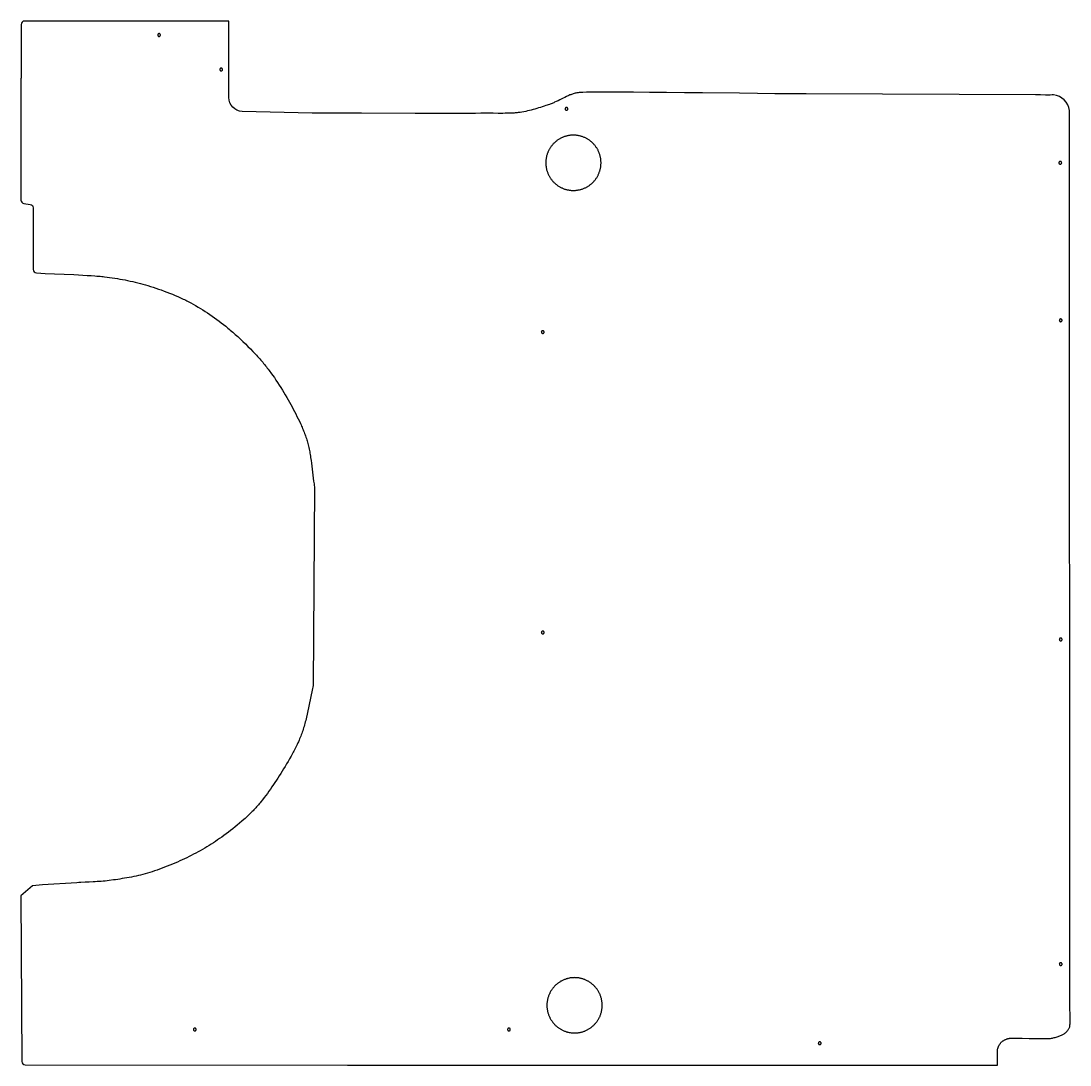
# Model space of a CAD drawing. Extents: x 436 to 6820, y 295 to 5562.
# Drawn here: x 4549 to 6068, y 1962 to 3474 of the extents above; entities that cross this region are included whole.
import ezdxf

# ---------------------------------------------------------------- set-up
doc = ezdxf.new("R2010")
doc.units = 0
doc.layers.add('Default_Layer', color=1, linetype='CONTINUOUS')

msp = doc.modelspace()

# ---------------------------------------------------------------- linework, layer by layer
at = {"layer": 'Default_Layer'}
msp.add_lwpolyline([(6067.6, 3308.4), (6067.6, 3344.1, 0.342013), (6044.4, 3366.6), (6043.3, 3366.5), (6042.1, 3366.5), (6039.3, 3366.4), (6036.1, 3366.4), (6032.6, 3366.4), (6025.3, 3366.5), (6021.7, 3366.5), (6018.3, 3366.5), (5686.2, 3368), (5675.5, 3368.1), (5664.4, 3368.2), (5640.7, 3368.4), (5615.7, 3368.6), (5589.6, 3368.9), (5536.2, 3369.5), (5509.7, 3369.8), (5483.9, 3370.1), (5459.3, 3370.3), (5436.2, 3370.5), (5425.4, 3370.5), (5415.1, 3370.6), (5405.4, 3370.6), (5396.4, 3370.6), (5388.1, 3370.6), (5380.5, 3370.5), (5373.8, 3370.5), (5367.9, 3370.4), (5362.9, 3370.2), (5360.8, 3370.1), (5359, 3370), (5357.4, 3369.9), (5356, 3369.8), (5354.9, 3369.7), (5354.1, 3369.6), (5352.8, 3369.3), (5351.5, 3369), (5350.2, 3368.6), (5348.9, 3368.3), (5347.6, 3367.8), (5346.4, 3367.4), (5345.1, 3366.9), (5343.9, 3366.5), (5342.6, 3365.9), (5341.4, 3365.4), (5340.2, 3364.9), (5338.9, 3364.3), (5336.5, 3363.1), (5334, 3361.9), (5329.2, 3359.5), (5326.8, 3358.2), (5324.3, 3357.1), (5321.9, 3355.9), (5320.6, 3355.3), (5319.4, 3354.8), (5318.1, 3354.3), (5316.9, 3353.8), (5315.6, 3353.3), (5314.3, 3352.9), (5309.2, 3351.1), (5306.6, 3350.2), (5304, 3349.4), (5301.4, 3348.5), (5298.7, 3347.7), (5296.1, 3346.9), (5293.4, 3346.1), (5290.7, 3345.4), (5288.1, 3344.7), (5285.4, 3344), (5282.7, 3343.4), (5280, 3342.8), (5277.2, 3342.2), (5274.5, 3341.7), (5271.8, 3341.3), (5270.4, 3341.1), (5269, 3341), (5267.6, 3340.8), (5266.1, 3340.7), (5264.6, 3340.5), (5263.1, 3340.4), (5259.9, 3340.2), (5256.7, 3340.1), (5253.5, 3340), (5250.1, 3340), (5246.8, 3339.9), (5243.4, 3339.9), (5239.9, 3339.9), (5233.1, 3340), (5226.3, 3340), (5222.9, 3340), (5219.6, 3340), (5214.9, 3340), (5207.3, 3339.9), (5185.1, 3339.9), (5155.1, 3339.9), (5119.8, 3339.9), (5042.3, 3340), (4970.9, 3340), (4869.5, 3342.8, -0.405971), (4850.1, 3362.8), (4850.1, 3473.6), (4554.3, 3473.6, 0.414214), (4549.3, 3468.6), (4549.3, 3390.9), (4549.3, 3390.8), (4549.2, 3390.8), (4549.2, 3390.8), (4549.1, 3390.9), (4549.1, 3390.8), (4549.1, 3390.8), (4549.1, 3214.4, 0.373614), (4553.4, 3209.5), (4562.5, 3208.2, -0.373614), (4566.8, 3203.2), (4566.8, 3114, 0.397269), (4571.5, 3109), (4577.8, 3108.7), (4584.3, 3108.3), (4597.9, 3107.7), (4611.8, 3107), (4625.6, 3106.4), (4632.3, 3106), (4638.7, 3105.7), (4644.9, 3105.3), (4650.8, 3105), (4656.3, 3104.6), (4658.9, 3104.4), (4661.4, 3104.2), (4663.8, 3104), (4666, 3103.7), (4668.1, 3103.5), (4670, 3103.3), (4673.8, 3102.8), (4677.5, 3102.3), (4681.2, 3101.8), (4685, 3101.2), (4688.7, 3100.6), (4692.4, 3100), (4696.2, 3099.3), (4699.9, 3098.7), (4703.6, 3097.9), (4707.3, 3097.2), (4711, 3096.4), (4714.7, 3095.5), (4718.3, 3094.7), (4722, 3093.7), (4725.6, 3092.7), (4729.3, 3091.7), (4732.9, 3090.6), (4736.7, 3089.5), (4740.5, 3088.2), (4744.4, 3086.9), (4748.3, 3085.6), (4752.3, 3084.2), (4756.3, 3082.7), (4760.3, 3081.2), (4764.3, 3079.6), (4768.3, 3078), (4772.2, 3076.3), (4776.2, 3074.6), (4780.1, 3072.9), (4782, 3072), (4783.9, 3071.1), (4785.8, 3070.2), (4787.6, 3069.3), (4789.5, 3068.3), (4791.3, 3067.4), (4794.9, 3065.5), (4798.4, 3063.6), (4802, 3061.6), (4805.5, 3059.5), (4809, 3057.5), (4812.5, 3055.3), (4815.9, 3053.2), (4819.3, 3050.9), (4822.7, 3048.7), (4826.1, 3046.4), (4829.4, 3044), (4832.7, 3041.7), (4836, 3039.2), (4839.2, 3036.8), (4842.4, 3034.3), (4845.6, 3031.7), (4847.2, 3030.4), (4848.8, 3029.1), (4850.5, 3027.7), (4852.2, 3026.2), (4855.7, 3023.2), (4859.3, 3020), (4862.9, 3016.7), (4866.6, 3013.3), (4870.3, 3009.8), (4874, 3006.2), (4877.7, 3002.5), (4881.3, 2998.9), (4884.9, 2995.3), (4888.3, 2991.6), (4890, 2989.8), (4891.6, 2988.1), (4893.2, 2986.3), (4894.8, 2984.6), (4896.3, 2982.8), (4897.7, 2981.1), (4899.2, 2979.5), (4900.5, 2977.8), (4901.9, 2976.2), (4903.2, 2974.6), (4904.5, 2972.9), (4905.8, 2971.2), (4907.1, 2969.5), (4908.4, 2967.8), (4909.7, 2966.1), (4911, 2964.3), (4913.5, 2960.8), (4916, 2957.3), (4918.4, 2953.7), (4920.8, 2950.1), (4923.1, 2946.5), (4925.4, 2942.9), (4927.6, 2939.3), (4929.8, 2935.8), (4931.9, 2932.2), (4933.9, 2928.7), (4935.9, 2925.2), (4937.8, 2921.8), (4939.7, 2918.5), (4941.6, 2915.1), (4943.4, 2911.6), (4945.3, 2908.2), (4947, 2904.8), (4948.8, 2901.3), (4950.5, 2897.8), (4952.2, 2894.3), (4953.9, 2890.8), (4954.7, 2889.1), (4955.4, 2887.3), (4956.2, 2885.5), (4957, 2883.7), (4957.7, 2881.9), (4958.4, 2880.2), (4959.1, 2878.4), (4959.8, 2876.5), (4960.5, 2874.7), (4961.1, 2872.9), (4961.8, 2871.1), (4962.4, 2869.3), (4963, 2867.4), (4963.6, 2865.6), (4964.1, 2863.7), (4964.6, 2861.8), (4965.1, 2859.9), (4965.6, 2858), (4966, 2856), (4966.4, 2854), (4966.8, 2852), (4967.2, 2850), (4967.6, 2847.9), (4967.9, 2845.9), (4968.3, 2843.8), (4968.6, 2841.7), (4969.2, 2837.5), (4969.8, 2833.3), (4970.3, 2829), (4970.8, 2824.7), (4971.9, 2816.1), (4972.4, 2811.8), (4972.9, 2807.6), (4973.5, 2803.4), (4973.8, 2801.3), (4974.2, 2799.2), (4972.4, 2511.6), (4971.9, 2509.3), (4971.3, 2507.1), (4970.3, 2502.5), (4969.3, 2497.9), (4968.4, 2493.3), (4966.4, 2484), (4965.5, 2479.4), (4964.5, 2474.8), (4963.5, 2470.2), (4962.5, 2465.6), (4961.9, 2463.4), (4961.4, 2461.2), (4960.8, 2459), (4960.3, 2456.8), (4959.7, 2454.6), (4959.1, 2452.5), (4958.4, 2450.3), (4957.8, 2448.2), (4957.1, 2446.2), (4956.4, 2444.1), (4955.7, 2442.1), (4955, 2440.1), (4954.2, 2438.2), (4953.4, 2436.2), (4952.6, 2434.3), (4951.8, 2432.3), (4950.9, 2430.3), (4950, 2428.4), (4949.1, 2426.4), (4948.2, 2424.5), (4947.2, 2422.6), (4946.3, 2420.6), (4945.3, 2418.7), (4944.3, 2416.8), (4943.3, 2414.9), (4942.3, 2413), (4940.2, 2409.2), (4938.1, 2405.5), (4935.9, 2401.8), (4933.8, 2398.1), (4931.6, 2394.6), (4929.5, 2391.1), (4927.4, 2387.6), (4925.3, 2384.3), (4923.2, 2381), (4921.1, 2377.7), (4919, 2374.5), (4916.9, 2371.3), (4914.8, 2368.1), (4912.6, 2364.9), (4910.5, 2361.7), (4908.2, 2358.6), (4906, 2355.5), (4903.7, 2352.4), (4901.4, 2349.3), (4899, 2346.3), (4896.6, 2343.3), (4895.4, 2341.8), (4894.2, 2340.3), (4892.9, 2338.9), (4891.7, 2337.4), (4890.4, 2336), (4889.1, 2334.6), (4887.8, 2333.2), (4886.5, 2331.8), (4885.2, 2330.4), (4883.8, 2329), (4882.4, 2327.6), (4881, 2326.2), (4879.6, 2324.7), (4878.1, 2323.3), (4876.6, 2321.9), (4875.1, 2320.5), (4873.6, 2319.2), (4872, 2317.8), (4868.9, 2315), (4865.7, 2312.3), (4862.4, 2309.6), (4859.2, 2306.9), (4855.9, 2304.3), (4852.6, 2301.7), (4849.4, 2299.2), (4846.2, 2296.8), (4843, 2294.5), (4839.9, 2292.3), (4836.8, 2290.1), (4833.8, 2288), (4830.8, 2286), (4827.7, 2283.9), (4824.6, 2282), (4821.5, 2280), (4818.3, 2278.1), (4815.2, 2276.2), (4812, 2274.4), (4808.8, 2272.5), (4805.6, 2270.8), (4802.4, 2269), (4799.1, 2267.3), (4795.8, 2265.6), (4792.6, 2264), (4789.3, 2262.3), (4786, 2260.7), (4782.6, 2259.2), (4779.1, 2257.6), (4775.6, 2256), (4772, 2254.5), (4768.3, 2252.9), (4764.6, 2251.4), (4760.9, 2249.9), (4757.1, 2248.5), (4753.4, 2247.1), (4749.7, 2245.7), (4746.1, 2244.5), (4742.5, 2243.2), (4738.9, 2242), (4735.5, 2240.9), (4732.1, 2239.9), (4728.9, 2239), (4725.7, 2238.1), (4722.4, 2237.3), (4719.1, 2236.5), (4715.8, 2235.7), (4712.5, 2235), (4709.1, 2234.3), (4705.7, 2233.7), (4702.4, 2233.1), (4699, 2232.5), (4695.7, 2232), (4692.5, 2231.4), (4689.2, 2231), (4686.1, 2230.5), (4682.9, 2230.1), (4677, 2229.3), (4674, 2228.9), (4671.1, 2228.6), (4668.2, 2228.4), (4665.3, 2228.1), (4662.4, 2227.9), (4659.4, 2227.7), (4656.5, 2227.5), (4653.6, 2227.4), (4647.7, 2227.1), (4641.9, 2226.8), (4636, 2226.5), (4633.1, 2226.4), (4630.1, 2226.2), (4580.5, 2223.1), (4565.9, 2221.4), (4549.1, 2207.3), (4550.5, 1967.5, 0.414055), (4555.2, 1962.5), (5021.8, 1962.2), (5492.6, 1962.2), (5963.4, 1962.2), (5963.4, 1963.7), (5963.4, 1965.3), (5963.3, 1968.5), (5963.2, 1971.9), (5963.1, 1975.2), (5963.1, 1978.4), (5963, 1979.8), (5963.1, 1981.2), (5963.1, 1982.4), (5963.2, 1983.5), (5963.3, 1984.5), (5963.4, 1984.9), (5963.4, 1985.2), (5963.6, 1985.9), (5963.8, 1986.6), (5964, 1987.3), (5964.3, 1987.9), (5964.5, 1988.6), (5964.8, 1989.3), (5965.1, 1989.9), (5965.4, 1990.6), (5965.7, 1991.2), (5966.1, 1991.8), (5966.4, 1992.4), (5966.8, 1993), (5967.3, 1993.6), (5967.7, 1994.1), (5968.2, 1994.7), (5968.6, 1995.2), (5969.2, 1995.6), (5969.7, 1996.1), (5970.3, 1996.6), (5971, 1997), (5971.6, 1997.4), (5972.3, 1997.8), (5973, 1998.2), (5973.7, 1998.6), (5974.5, 1999), (5975.2, 1999.3), (5976, 1999.6), (5976.8, 1999.9), (5977.6, 2000.2), (5978.3, 2000.4), (5979.1, 2000.6), (5979.9, 2000.8), (5980.4, 2000.9), (5981.1, 2001), (5982.1, 2001), (5983.3, 2001), (5986.3, 2001.1), (5990, 2001.1), (5994.2, 2001), (5998.9, 2001), (6008.9, 2000.8), (6019, 2000.6), (6023.8, 2000.5), (6028.3, 2000.5), (6032.2, 2000.5), (6034, 2000.5), (6035.6, 2000.5), (6037, 2000.6), (6038.2, 2000.6), (6039.2, 2000.7), (6039.9, 2000.8), (6041.2, 2001), (6042.6, 2001.3), (6043.9, 2001.6), (6045.3, 2001.9), (6046.7, 2002.3), (6048.1, 2002.7), (6049.5, 2003.1), (6050.8, 2003.5), (6052.1, 2003.9), (6053.4, 2004.4), (6054.6, 2004.9), (6055.8, 2005.3), (6056.9, 2005.8), (6057.8, 2006.3), (6058.7, 2006.8), (6059.5, 2007.3), (6060.2, 2007.8), (6060.9, 2008.3), (6061.6, 2008.9), (6062.2, 2009.5), (6062.9, 2010.1), (6063.5, 2010.7), (6064.1, 2011.4), (6064.6, 2012), (6065.1, 2012.7), (6065.6, 2013.4), (6066.1, 2014.2), (6066.6, 2014.9), (6067, 2015.7), (6067.4, 2016.5), (6067.7, 2017.3), (6068, 2018.1), (6068, 2018.2), (6068.1, 2018.5), (6068.1, 2019.3), (6068.1, 2020.4), (6068.2, 2022), (6068.2, 2026.3), (6068.2, 2031.9), (6068.1, 2047.2), (6068.1, 2056.7), (6068.1, 2067.3), (6067.6, 3308.4)], format="xyb", close=True, dxfattribs=at)
for points in [[(4749.1, 3455.3), (4748.9, 3455.3), (4748.7, 3455.3), (4748.5, 3455.2), (4748.3, 3455.2), (4748.1, 3455.1), (4747.9, 3455), (4747.8, 3454.9), (4747.6, 3454.7), (4747.5, 3454.6), (4747.4, 3454.4), (4747.3, 3454.3), (4747.2, 3454.1), (4747.2, 3453.9), (4747.1, 3453.7), (4747.1, 3453.5), (4747.1, 3453.3), (4747.1, 3453.1), (4747.1, 3452.9), (4747.2, 3452.7), (4747.2, 3452.5), (4747.3, 3452.4), (4747.4, 3452.2), (4747.5, 3452.1), (4747.6, 3451.9), (4747.8, 3451.8), (4747.9, 3451.7), (4748.1, 3451.6), (4748.3, 3451.5), (4748.5, 3451.4), (4748.7, 3451.4), (4748.9, 3451.3), (4749.1, 3451.3), (4749.3, 3451.3), (4749.5, 3451.4), (4749.7, 3451.4), (4749.8, 3451.5), (4750, 3451.6), (4750.2, 3451.7), (4750.3, 3451.8), (4750.5, 3451.9), (4750.6, 3452.1), (4750.7, 3452.2), (4750.8, 3452.4), (4750.9, 3452.5), (4751, 3452.7), (4751, 3452.9), (4751.1, 3453.1), (4751.1, 3453.3), (4751.1, 3453.5), (4751, 3453.7), (4751, 3453.9), (4750.9, 3454.1), (4750.8, 3454.3), (4750.7, 3454.4), (4750.6, 3454.6), (4750.5, 3454.7), (4750.3, 3454.9), (4750.2, 3455), (4750, 3455.1), (4749.8, 3455.2), (4749.7, 3455.2), (4749.5, 3455.3), (4749.3, 3455.3), (4749.1, 3455.3)], [(4839.1, 3405.3), (4838.9, 3405.3), (4838.7, 3405.3), (4838.5, 3405.2), (4838.3, 3405.2), (4838.1, 3405.1), (4837.9, 3405), (4837.8, 3404.9), (4837.6, 3404.7), (4837.5, 3404.6), (4837.4, 3404.4), (4837.3, 3404.3), (4837.2, 3404.1), (4837.2, 3403.9), (4837.1, 3403.7), (4837.1, 3403.5), (4837.1, 3403.3), (4837.1, 3403.1), (4837.1, 3402.9), (4837.2, 3402.7), (4837.2, 3402.5), (4837.3, 3402.4), (4837.4, 3402.2), (4837.5, 3402.1), (4837.6, 3401.9), (4837.8, 3401.8), (4837.9, 3401.7), (4838.1, 3401.6), (4838.3, 3401.5), (4838.5, 3401.4), (4838.7, 3401.4), (4838.9, 3401.3), (4839.1, 3401.3), (4839.3, 3401.3), (4839.5, 3401.4), (4839.7, 3401.4), (4839.8, 3401.5), (4840, 3401.6), (4840.2, 3401.7), (4840.3, 3401.8), (4840.5, 3401.9), (4840.6, 3402.1), (4840.7, 3402.2), (4840.8, 3402.4), (4840.9, 3402.5), (4841, 3402.7), (4841, 3402.9), (4841.1, 3403.1), (4841.1, 3403.3), (4841.1, 3403.5), (4841, 3403.7), (4841, 3403.9), (4840.9, 3404.1), (4840.8, 3404.3), (4840.7, 3404.4), (4840.6, 3404.6), (4840.5, 3404.7), (4840.3, 3404.9), (4840.2, 3405), (4840, 3405.1), (4839.8, 3405.2), (4839.7, 3405.2), (4839.5, 3405.3), (4839.3, 3405.3), (4839.1, 3405.3)], [(5339.1, 3348.3), (5338.9, 3348.3), (5338.7, 3348.3), (5338.5, 3348.2), (5338.3, 3348.2), (5338.1, 3348.1), (5337.9, 3348), (5337.8, 3347.9), (5337.6, 3347.7), (5337.5, 3347.6), (5337.4, 3347.4), (5337.3, 3347.3), (5337.2, 3347.1), (5337.2, 3346.9), (5337.1, 3346.7), (5337.1, 3346.5), (5337.1, 3346.3), (5337.1, 3346.1), (5337.1, 3345.9), (5337.2, 3345.7), (5337.2, 3345.5), (5337.3, 3345.4), (5337.4, 3345.2), (5337.5, 3345.1), (5337.6, 3344.9), (5337.8, 3344.8), (5337.9, 3344.7), (5338.1, 3344.6), (5338.3, 3344.5), (5338.5, 3344.4), (5338.7, 3344.4), (5338.9, 3344.3), (5339.1, 3344.3), (5339.3, 3344.3), (5339.5, 3344.4), (5339.7, 3344.4), (5339.8, 3344.5), (5340, 3344.6), (5340.2, 3344.7), (5340.3, 3344.8), (5340.5, 3344.9), (5340.6, 3345.1), (5340.7, 3345.2), (5340.8, 3345.4), (5340.9, 3345.5), (5341, 3345.7), (5341, 3345.9), (5341.1, 3346.1), (5341.1, 3346.3), (5341.1, 3346.5), (5341, 3346.7), (5341, 3346.9), (5340.9, 3347.1), (5340.8, 3347.3), (5340.7, 3347.4), (5340.6, 3347.6), (5340.5, 3347.7), (5340.3, 3347.9), (5340.2, 3348), (5340, 3348.1), (5339.8, 3348.2), (5339.7, 3348.2), (5339.5, 3348.3), (5339.3, 3348.3), (5339.1, 3348.3)], [(5349.1, 3308.3), (5348, 3308.3), (5347, 3308.3), (5346, 3308.2), (5345, 3308.1), (5344, 3308), (5343, 3307.9), (5342, 3307.7), (5341, 3307.5), (5340, 3307.3), (5339.1, 3307.1), (5338.1, 3306.8), (5337.2, 3306.5), (5336.2, 3306.2), (5335.3, 3305.9), (5334.4, 3305.6), (5333.5, 3305.2), (5332.6, 3304.8), (5331.7, 3304.4), (5330.9, 3304), (5330, 3303.5), (5329.2, 3303), (5328.3, 3302.5), (5327.5, 3302), (5326.7, 3301.5), (5325.9, 3300.9), (5325.1, 3300.4), (5324.4, 3299.8), (5323.6, 3299.2), (5322.9, 3298.6), (5322.2, 3297.9), (5321.5, 3297.3), (5320.8, 3296.6), (5320.1, 3295.9), (5319.5, 3295.2), (5318.8, 3294.5), (5318.2, 3293.8), (5317.6, 3293), (5317, 3292.3), (5316.4, 3291.5), (5315.9, 3290.7), (5315.4, 3289.9), (5314.9, 3289.1), (5314.4, 3288.2), (5313.9, 3287.4), (5313.4, 3286.5), (5313, 3285.7), (5312.6, 3284.8), (5312.2, 3283.9), (5311.8, 3283), (5311.5, 3282.1), (5311.2, 3281.2), (5310.9, 3280.2), (5310.6, 3279.3), (5310.3, 3278.3), (5310.1, 3277.4), (5309.9, 3276.4), (5309.7, 3275.4), (5309.5, 3274.4), (5309.4, 3273.4), (5309.3, 3272.4), (5309.2, 3271.4), (5309.1, 3270.4), (5309.1, 3269.4), (5309.1, 3268.3), (5309.1, 3267.3), (5309.1, 3266.3), (5309.2, 3265.3), (5309.3, 3264.2), (5309.4, 3263.2), (5309.5, 3262.2), (5309.7, 3261.2), (5309.9, 3260.3), (5310.1, 3259.3), (5310.3, 3258.3), (5310.6, 3257.4), (5310.9, 3256.4), (5311.2, 3255.5), (5311.5, 3254.6), (5311.8, 3253.7), (5312.2, 3252.8), (5312.6, 3251.9), (5313, 3251), (5313.4, 3250.1), (5313.9, 3249.3), (5314.4, 3248.4), (5314.9, 3247.6), (5315.4, 3246.8), (5315.9, 3246), (5316.4, 3245.2), (5317, 3244.4), (5317.6, 3243.6), (5318.2, 3242.9), (5318.8, 3242.2), (5319.5, 3241.4), (5320.1, 3240.7), (5320.8, 3240), (5321.5, 3239.4), (5322.2, 3238.7), (5322.9, 3238.1), (5323.6, 3237.5), (5324.4, 3236.9), (5325.1, 3236.3), (5325.9, 3235.7), (5326.7, 3235.2), (5327.5, 3234.6), (5328.3, 3234.1), (5329.2, 3233.6), (5330, 3233.2), (5330.9, 3232.7), (5331.7, 3232.3), (5332.6, 3231.9), (5333.5, 3231.5), (5334.4, 3231.1), (5335.3, 3230.8), (5336.2, 3230.4), (5337.2, 3230.1), (5338.1, 3229.8), (5339.1, 3229.6), (5340, 3229.4), (5341, 3229.1), (5342, 3229), (5343, 3228.8), (5344, 3228.6), (5345, 3228.5), (5346, 3228.4), (5347, 3228.4), (5348, 3228.3), (5349.1, 3228.3), (5350.1, 3228.3), (5351.1, 3228.4), (5352.1, 3228.4), (5353.2, 3228.5), (5354.2, 3228.6), (5355.2, 3228.8), (5356.1, 3229), (5357.1, 3229.1), (5358.1, 3229.4), (5359.1, 3229.6), (5360, 3229.8), (5361, 3230.1), (5361.9, 3230.4), (5362.8, 3230.8), (5363.7, 3231.1), (5364.6, 3231.5), (5365.5, 3231.9), (5366.4, 3232.3), (5367.3, 3232.7), (5368.1, 3233.2), (5369, 3233.6), (5369.8, 3234.1), (5370.6, 3234.6), (5371.4, 3235.2), (5372.2, 3235.7), (5373, 3236.3), (5373.8, 3236.9), (5374.5, 3237.5), (5375.2, 3238.1), (5376, 3238.7), (5376.7, 3239.4), (5377.3, 3240), (5378, 3240.7), (5378.7, 3241.4), (5379.3, 3242.2), (5379.9, 3242.9), (5380.5, 3243.6), (5381.1, 3244.4), (5381.7, 3245.2), (5382.2, 3246), (5382.8, 3246.8), (5383.3, 3247.6), (5383.8, 3248.4), (5384.2, 3249.3), (5384.7, 3250.1), (5385.1, 3251), (5385.5, 3251.9), (5385.9, 3252.8), (5386.3, 3253.7), (5386.6, 3254.6), (5387, 3255.5), (5387.3, 3256.4), (5387.5, 3257.4), (5387.8, 3258.3), (5388, 3259.3), (5388.3, 3260.3), (5388.4, 3261.2), (5388.6, 3262.2), (5388.7, 3263.2), (5388.9, 3264.2), (5388.9, 3265.3), (5389, 3266.3), (5389.1, 3267.3), (5389.1, 3268.3), (5389.1, 3269.4), (5389, 3270.4), (5388.9, 3271.4), (5388.9, 3272.4), (5388.7, 3273.4), (5388.6, 3274.4), (5388.4, 3275.4), (5388.3, 3276.4), (5388, 3277.4), (5387.8, 3278.3), (5387.5, 3279.3), (5387.3, 3280.2), (5387, 3281.2), (5386.6, 3282.1), (5386.3, 3283), (5385.9, 3283.9), (5385.5, 3284.8), (5385.1, 3285.7), (5384.7, 3286.5), (5384.2, 3287.4), (5383.8, 3288.2), (5383.3, 3289.1), (5382.8, 3289.9), (5382.2, 3290.7), (5381.7, 3291.5), (5381.1, 3292.3), (5380.5, 3293), (5379.9, 3293.8), (5379.3, 3294.5), (5378.7, 3295.2), (5378, 3295.9), (5377.3, 3296.6), (5376.7, 3297.3), (5376, 3297.9), (5375.2, 3298.6), (5374.5, 3299.2), (5373.8, 3299.8), (5373, 3300.4), (5372.2, 3300.9), (5371.4, 3301.5), (5370.6, 3302), (5369.8, 3302.5), (5369, 3303), (5368.1, 3303.5), (5367.3, 3304), (5366.4, 3304.4), (5365.5, 3304.8), (5364.6, 3305.2), (5363.7, 3305.6), (5362.8, 3305.9), (5361.9, 3306.2), (5361, 3306.5), (5360, 3306.8), (5359.1, 3307.1), (5358.1, 3307.3), (5357.1, 3307.5), (5356.1, 3307.7), (5355.2, 3307.9), (5354.2, 3308), (5353.2, 3308.1), (5352.1, 3308.2), (5351.1, 3308.3), (5350.1, 3308.3), (5349.1, 3308.3)], [(6054.1, 3270.3), (6053.9, 3270.3), (6053.7, 3270.3), (6053.5, 3270.2), (6053.3, 3270.2), (6053.1, 3270.1), (6052.9, 3270), (6052.8, 3269.9), (6052.6, 3269.7), (6052.5, 3269.6), (6052.4, 3269.4), (6052.3, 3269.3), (6052.2, 3269.1), (6052.2, 3268.9), (6052.1, 3268.7), (6052.1, 3268.5), (6052.1, 3268.3), (6052.1, 3268.1), (6052.1, 3267.9), (6052.2, 3267.7), (6052.2, 3267.5), (6052.3, 3267.4), (6052.4, 3267.2), (6052.5, 3267.1), (6052.6, 3266.9), (6052.8, 3266.8), (6052.9, 3266.7), (6053.1, 3266.6), (6053.3, 3266.5), (6053.5, 3266.4), (6053.7, 3266.4), (6053.9, 3266.3), (6054.1, 3266.3), (6054.3, 3266.3), (6054.5, 3266.4), (6054.7, 3266.4), (6054.8, 3266.5), (6055, 3266.6), (6055.2, 3266.7), (6055.3, 3266.8), (6055.5, 3266.9), (6055.6, 3267.1), (6055.7, 3267.2), (6055.8, 3267.4), (6055.9, 3267.5), (6056, 3267.7), (6056, 3267.9), (6056.1, 3268.1), (6056.1, 3268.3), (6056.1, 3268.5), (6056, 3268.7), (6056, 3268.9), (6055.9, 3269.1), (6055.8, 3269.3), (6055.7, 3269.4), (6055.6, 3269.6), (6055.5, 3269.7), (6055.3, 3269.9), (6055.2, 3270), (6055, 3270.1), (6054.8, 3270.2), (6054.7, 3270.2), (6054.5, 3270.3), (6054.3, 3270.3), (6054.1, 3270.3)], [(6054.6, 3042.3), (6054.4, 3042.3), (6054.2, 3042.3), (6054.1, 3042.2), (6053.9, 3042.2), (6053.7, 3042.1), (6053.5, 3042), (6053.4, 3041.9), (6053.2, 3041.7), (6053.1, 3041.6), (6053, 3041.4), (6052.9, 3041.3), (6052.8, 3041.1), (6052.7, 3040.9), (6052.7, 3040.7), (6052.7, 3040.5), (6052.6, 3040.3), (6052.7, 3040.1), (6052.7, 3039.9), (6052.7, 3039.7), (6052.8, 3039.5), (6052.9, 3039.4), (6053, 3039.2), (6053.1, 3039.1), (6053.2, 3038.9), (6053.4, 3038.8), (6053.5, 3038.7), (6053.7, 3038.6), (6053.9, 3038.5), (6054.1, 3038.4), (6054.2, 3038.4), (6054.4, 3038.3), (6054.6, 3038.3), (6054.9, 3038.3), (6055.1, 3038.4), (6055.2, 3038.4), (6055.4, 3038.5), (6055.6, 3038.6), (6055.8, 3038.7), (6055.9, 3038.8), (6056.1, 3038.9), (6056.2, 3039.1), (6056.3, 3039.2), (6056.4, 3039.4), (6056.5, 3039.5), (6056.6, 3039.7), (6056.6, 3039.9), (6056.6, 3040.1), (6056.6, 3040.3), (6056.6, 3040.5), (6056.6, 3040.7), (6056.6, 3040.9), (6056.5, 3041.1), (6056.4, 3041.3), (6056.3, 3041.4), (6056.2, 3041.6), (6056.1, 3041.7), (6055.9, 3041.9), (6055.8, 3042), (6055.6, 3042.1), (6055.4, 3042.2), (6055.2, 3042.2), (6055.1, 3042.3), (6054.9, 3042.3), (6054.6, 3042.3)], [(5304.6, 3025.3), (5304.4, 3025.3), (5304.2, 3025.3), (5304.1, 3025.2), (5303.9, 3025.2), (5303.7, 3025.1), (5303.5, 3025), (5303.4, 3024.9), (5303.2, 3024.7), (5303.1, 3024.6), (5303, 3024.4), (5302.9, 3024.3), (5302.8, 3024.1), (5302.7, 3023.9), (5302.7, 3023.7), (5302.7, 3023.5), (5302.6, 3023.3), (5302.7, 3023.1), (5302.7, 3022.9), (5302.7, 3022.7), (5302.8, 3022.5), (5302.9, 3022.4), (5303, 3022.2), (5303.1, 3022.1), (5303.2, 3021.9), (5303.4, 3021.8), (5303.5, 3021.7), (5303.7, 3021.6), (5303.9, 3021.5), (5304.1, 3021.4), (5304.2, 3021.4), (5304.4, 3021.3), (5304.6, 3021.3), (5304.9, 3021.3), (5305.1, 3021.4), (5305.2, 3021.4), (5305.4, 3021.5), (5305.6, 3021.6), (5305.8, 3021.7), (5305.9, 3021.8), (5306.1, 3021.9), (5306.2, 3022.1), (5306.3, 3022.2), (5306.4, 3022.4), (5306.5, 3022.5), (5306.6, 3022.7), (5306.6, 3022.9), (5306.6, 3023.1), (5306.6, 3023.3), (5306.6, 3023.5), (5306.6, 3023.7), (5306.6, 3023.9), (5306.5, 3024.1), (5306.4, 3024.3), (5306.3, 3024.4), (5306.2, 3024.6), (5306.1, 3024.7), (5305.9, 3024.9), (5305.8, 3025), (5305.6, 3025.1), (5305.4, 3025.2), (5305.2, 3025.2), (5305.1, 3025.3), (5304.9, 3025.3), (5304.6, 3025.3)], [(5304.6, 2590.3), (5304.4, 2590.3), (5304.2, 2590.3), (5304.1, 2590.2), (5303.9, 2590.2), (5303.7, 2590.1), (5303.5, 2590), (5303.4, 2589.9), (5303.2, 2589.7), (5303.1, 2589.6), (5303, 2589.4), (5302.9, 2589.3), (5302.8, 2589.1), (5302.7, 2588.9), (5302.7, 2588.7), (5302.7, 2588.5), (5302.6, 2588.3), (5302.7, 2588.1), (5302.7, 2587.9), (5302.7, 2587.7), (5302.8, 2587.5), (5302.9, 2587.4), (5303, 2587.2), (5303.1, 2587.1), (5303.2, 2586.9), (5303.4, 2586.8), (5303.5, 2586.7), (5303.7, 2586.6), (5303.9, 2586.5), (5304.1, 2586.4), (5304.2, 2586.4), (5304.4, 2586.3), (5304.6, 2586.3), (5304.9, 2586.3), (5305.1, 2586.4), (5305.2, 2586.4), (5305.4, 2586.5), (5305.6, 2586.6), (5305.8, 2586.7), (5305.9, 2586.8), (5306.1, 2586.9), (5306.2, 2587.1), (5306.3, 2587.2), (5306.4, 2587.4), (5306.5, 2587.5), (5306.6, 2587.7), (5306.6, 2587.9), (5306.6, 2588.1), (5306.6, 2588.3), (5306.6, 2588.5), (5306.6, 2588.7), (5306.6, 2588.9), (5306.5, 2589.1), (5306.4, 2589.3), (5306.3, 2589.4), (5306.2, 2589.6), (5306.1, 2589.7), (5305.9, 2589.9), (5305.8, 2590), (5305.6, 2590.1), (5305.4, 2590.2), (5305.2, 2590.2), (5305.1, 2590.3), (5304.9, 2590.3), (5304.6, 2590.3)], [(6054.6, 2580.3), (6054.4, 2580.3), (6054.2, 2580.3), (6054.1, 2580.2), (6053.9, 2580.2), (6053.7, 2580.1), (6053.5, 2580), (6053.4, 2579.9), (6053.2, 2579.7), (6053.1, 2579.6), (6053, 2579.4), (6052.9, 2579.3), (6052.8, 2579.1), (6052.7, 2578.9), (6052.7, 2578.7), (6052.7, 2578.5), (6052.6, 2578.3), (6052.7, 2578.1), (6052.7, 2577.9), (6052.7, 2577.7), (6052.8, 2577.5), (6052.9, 2577.4), (6053, 2577.2), (6053.1, 2577.1), (6053.2, 2576.9), (6053.4, 2576.8), (6053.5, 2576.7), (6053.7, 2576.6), (6053.9, 2576.5), (6054.1, 2576.4), (6054.2, 2576.4), (6054.4, 2576.3), (6054.6, 2576.3), (6054.9, 2576.3), (6055.1, 2576.4), (6055.2, 2576.4), (6055.4, 2576.5), (6055.6, 2576.6), (6055.8, 2576.7), (6055.9, 2576.8), (6056.1, 2576.9), (6056.2, 2577.1), (6056.3, 2577.2), (6056.4, 2577.4), (6056.5, 2577.5), (6056.6, 2577.7), (6056.6, 2577.9), (6056.6, 2578.1), (6056.6, 2578.3), (6056.6, 2578.5), (6056.6, 2578.7), (6056.6, 2578.9), (6056.5, 2579.1), (6056.4, 2579.3), (6056.3, 2579.4), (6056.2, 2579.6), (6056.1, 2579.7), (6055.9, 2579.9), (6055.8, 2580), (6055.6, 2580.1), (6055.4, 2580.2), (6055.2, 2580.2), (6055.1, 2580.3), (6054.9, 2580.3), (6054.6, 2580.3)], [(6054.6, 2110.3), (6054.4, 2110.3), (6054.2, 2110.3), (6054.1, 2110.2), (6053.9, 2110.2), (6053.7, 2110.1), (6053.5, 2110), (6053.4, 2109.9), (6053.2, 2109.7), (6053.1, 2109.6), (6053, 2109.4), (6052.9, 2109.3), (6052.8, 2109.1), (6052.7, 2108.9), (6052.7, 2108.7), (6052.7, 2108.5), (6052.6, 2108.3), (6052.7, 2108.1), (6052.7, 2107.9), (6052.7, 2107.7), (6052.8, 2107.5), (6052.9, 2107.4), (6053, 2107.2), (6053.1, 2107.1), (6053.2, 2106.9), (6053.4, 2106.8), (6053.5, 2106.7), (6053.7, 2106.6), (6053.9, 2106.5), (6054.1, 2106.4), (6054.2, 2106.4), (6054.4, 2106.3), (6054.6, 2106.3), (6054.9, 2106.3), (6055.1, 2106.4), (6055.2, 2106.4), (6055.4, 2106.5), (6055.6, 2106.6), (6055.8, 2106.7), (6055.9, 2106.8), (6056.1, 2106.9), (6056.2, 2107.1), (6056.3, 2107.2), (6056.4, 2107.4), (6056.5, 2107.5), (6056.6, 2107.7), (6056.6, 2107.9), (6056.6, 2108.1), (6056.6, 2108.3), (6056.6, 2108.5), (6056.6, 2108.7), (6056.6, 2108.9), (6056.5, 2109.1), (6056.4, 2109.3), (6056.3, 2109.4), (6056.2, 2109.6), (6056.1, 2109.7), (6055.9, 2109.9), (6055.8, 2110), (6055.6, 2110.1), (6055.4, 2110.2), (6055.2, 2110.2), (6055.1, 2110.3), (6054.9, 2110.3), (6054.6, 2110.3)], [(5350.7, 2088.7), (5349.7, 2088.6), (5348.7, 2088.6), (5347.6, 2088.5), (5346.6, 2088.4), (5345.6, 2088.3), (5344.6, 2088.2), (5343.6, 2088), (5342.7, 2087.8), (5341.7, 2087.6), (5340.7, 2087.4), (5339.8, 2087.1), (5338.8, 2086.9), (5337.9, 2086.6), (5337, 2086.2), (5336.1, 2085.9), (5335.2, 2085.5), (5334.3, 2085.1), (5333.4, 2084.7), (5332.5, 2084.3), (5331.7, 2083.8), (5330.8, 2083.4), (5330, 2082.9), (5329.2, 2082.4), (5328.4, 2081.8), (5327.6, 2081.3), (5326.8, 2080.7), (5326, 2080.1), (5325.3, 2079.5), (5324.5, 2078.9), (5323.8, 2078.3), (5323.1, 2077.6), (5322.4, 2076.9), (5321.8, 2076.3), (5321.1, 2075.6), (5320.5, 2074.8), (5319.9, 2074.1), (5319.3, 2073.4), (5318.7, 2072.6), (5318.1, 2071.8), (5317.6, 2071), (5317, 2070.2), (5316.5, 2069.4), (5316, 2068.6), (5315.6, 2067.7), (5315.1, 2066.9), (5314.7, 2066), (5314.3, 2065.1), (5313.9, 2064.2), (5313.5, 2063.3), (5313.2, 2062.4), (5312.8, 2061.5), (5312.5, 2060.5), (5312.2, 2059.6), (5312, 2058.7), (5311.7, 2057.7), (5311.5, 2056.7), (5311.4, 2055.7), (5311.2, 2054.7), (5311, 2053.7), (5310.9, 2052.7), (5310.8, 2051.7), (5310.8, 2050.7), (5310.7, 2049.7), (5310.7, 2048.7), (5310.7, 2047.6), (5310.8, 2046.6), (5310.8, 2045.6), (5310.9, 2044.6), (5311, 2043.6), (5311.2, 2042.6), (5311.4, 2041.6), (5311.5, 2040.6), (5311.7, 2039.6), (5312, 2038.7), (5312.2, 2037.7), (5312.5, 2036.8), (5312.8, 2035.8), (5313.2, 2034.9), (5313.5, 2034), (5313.9, 2033.1), (5314.3, 2032.2), (5314.7, 2031.3), (5315.1, 2030.4), (5315.6, 2029.6), (5316, 2028.7), (5316.5, 2027.9), (5317, 2027.1), (5317.6, 2026.3), (5318.1, 2025.5), (5318.7, 2024.7), (5319.3, 2024), (5319.9, 2023.2), (5320.5, 2022.5), (5321.1, 2021.8), (5321.8, 2021.1), (5322.4, 2020.4), (5323.1, 2019.7), (5323.8, 2019), (5324.5, 2018.4), (5325.3, 2017.8), (5326, 2017.2), (5326.8, 2016.6), (5327.6, 2016), (5328.4, 2015.5), (5329.2, 2015), (5330, 2014.4), (5330.8, 2014), (5331.7, 2013.5), (5332.5, 2013), (5333.4, 2012.6), (5334.3, 2012.2), (5335.2, 2011.8), (5336.1, 2011.4), (5337, 2011.1), (5337.9, 2010.8), (5338.8, 2010.5), (5339.8, 2010.2), (5340.7, 2009.9), (5341.7, 2009.7), (5342.7, 2009.5), (5343.6, 2009.3), (5344.6, 2009.1), (5345.6, 2009), (5346.6, 2008.9), (5347.6, 2008.8), (5348.7, 2008.7), (5349.7, 2008.7), (5350.7, 2008.7), (5351.8, 2008.7), (5352.8, 2008.7), (5353.8, 2008.8), (5354.8, 2008.9), (5355.8, 2009), (5356.8, 2009.1), (5357.8, 2009.3), (5358.8, 2009.5), (5359.8, 2009.7), (5360.7, 2009.9), (5361.7, 2010.2), (5362.6, 2010.5), (5363.6, 2010.8), (5364.5, 2011.1), (5365.4, 2011.4), (5366.3, 2011.8), (5367.2, 2012.2), (5368.1, 2012.6), (5368.9, 2013), (5369.8, 2013.5), (5370.6, 2014), (5371.5, 2014.4), (5372.3, 2015), (5373.1, 2015.5), (5373.9, 2016), (5374.7, 2016.6), (5375.4, 2017.2), (5376.2, 2017.8), (5376.9, 2018.4), (5377.6, 2019), (5378.3, 2019.7), (5379, 2020.4), (5379.7, 2021.1), (5380.3, 2021.8), (5381, 2022.5), (5381.6, 2023.2), (5382.2, 2024), (5382.8, 2024.7), (5383.3, 2025.5), (5383.9, 2026.3), (5384.4, 2027.1), (5384.9, 2027.9), (5385.4, 2028.7), (5385.9, 2029.6), (5386.3, 2030.4), (5386.8, 2031.3), (5387.2, 2032.2), (5387.6, 2033.1), (5388, 2034), (5388.3, 2034.9), (5388.6, 2035.8), (5388.9, 2036.8), (5389.2, 2037.7), (5389.5, 2038.7), (5389.7, 2039.6), (5389.9, 2040.6), (5390.1, 2041.6), (5390.3, 2042.6), (5390.4, 2043.6), (5390.5, 2044.6), (5390.6, 2045.6), (5390.7, 2046.6), (5390.7, 2047.6), (5390.7, 2048.7), (5390.7, 2049.7), (5390.7, 2050.7), (5390.6, 2051.7), (5390.5, 2052.7), (5390.4, 2053.7), (5390.3, 2054.7), (5390.1, 2055.7), (5389.9, 2056.7), (5389.7, 2057.7), (5389.5, 2058.7), (5389.2, 2059.6), (5388.9, 2060.5), (5388.6, 2061.5), (5388.3, 2062.4), (5388, 2063.3), (5387.6, 2064.2), (5387.2, 2065.1), (5386.8, 2066), (5386.3, 2066.9), (5385.9, 2067.7), (5385.4, 2068.6), (5384.9, 2069.4), (5384.4, 2070.2), (5383.9, 2071), (5383.3, 2071.8), (5382.8, 2072.6), (5382.2, 2073.4), (5381.6, 2074.1), (5381, 2074.8), (5380.3, 2075.6), (5379.7, 2076.3), (5379, 2076.9), (5378.3, 2077.6), (5377.6, 2078.3), (5376.9, 2078.9), (5376.2, 2079.5), (5375.4, 2080.1), (5374.7, 2080.7), (5373.9, 2081.3), (5373.1, 2081.8), (5372.3, 2082.4), (5371.5, 2082.9), (5370.6, 2083.4), (5369.8, 2083.8), (5368.9, 2084.3), (5368.1, 2084.7), (5367.2, 2085.1), (5366.3, 2085.5), (5365.4, 2085.9), (5364.5, 2086.2), (5363.6, 2086.6), (5362.6, 2086.9), (5361.7, 2087.1), (5360.7, 2087.4), (5359.8, 2087.6), (5358.8, 2087.8), (5357.8, 2088), (5356.8, 2088.2), (5355.8, 2088.3), (5354.8, 2088.4), (5353.8, 2088.5), (5352.8, 2088.6), (5351.8, 2088.6), (5350.7, 2088.7)], [(4800.7, 2015.7), (4800.5, 2015.6), (4800.3, 2015.6), (4800.1, 2015.6), (4799.9, 2015.5), (4799.8, 2015.4), (4799.6, 2015.3), (4799.5, 2015.2), (4799.3, 2015.1), (4799.2, 2014.9), (4799.1, 2014.8), (4799, 2014.6), (4798.9, 2014.4), (4798.8, 2014.2), (4798.8, 2014.1), (4798.7, 2013.9), (4798.7, 2013.7), (4798.7, 2013.5), (4798.8, 2013.3), (4798.8, 2013.1), (4798.9, 2012.9), (4799, 2012.7), (4799.1, 2012.5), (4799.2, 2012.4), (4799.3, 2012.2), (4799.5, 2012.1), (4799.6, 2012), (4799.8, 2011.9), (4799.9, 2011.8), (4800.1, 2011.7), (4800.3, 2011.7), (4800.5, 2011.7), (4800.7, 2011.7), (4800.9, 2011.7), (4801.1, 2011.7), (4801.3, 2011.7), (4801.5, 2011.8), (4801.7, 2011.9), (4801.8, 2012), (4802, 2012.1), (4802.1, 2012.2), (4802.3, 2012.4), (4802.4, 2012.5), (4802.5, 2012.7), (4802.6, 2012.9), (4802.6, 2013.1), (4802.7, 2013.3), (4802.7, 2013.5), (4802.7, 2013.7), (4802.7, 2013.9), (4802.7, 2014.1), (4802.6, 2014.2), (4802.6, 2014.4), (4802.5, 2014.6), (4802.4, 2014.8), (4802.3, 2014.9), (4802.1, 2015.1), (4802, 2015.2), (4801.8, 2015.3), (4801.7, 2015.4), (4801.5, 2015.5), (4801.3, 2015.6), (4801.1, 2015.6), (4800.9, 2015.6), (4800.7, 2015.7)], [(5255.7, 2015.7), (5255.5, 2015.6), (5255.3, 2015.6), (5255.1, 2015.6), (5254.9, 2015.5), (5254.8, 2015.4), (5254.6, 2015.3), (5254.5, 2015.2), (5254.3, 2015.1), (5254.2, 2014.9), (5254.1, 2014.8), (5254, 2014.6), (5253.9, 2014.4), (5253.8, 2014.2), (5253.8, 2014.1), (5253.7, 2013.9), (5253.7, 2013.7), (5253.7, 2013.5), (5253.8, 2013.3), (5253.8, 2013.1), (5253.9, 2012.9), (5254, 2012.7), (5254.1, 2012.5), (5254.2, 2012.4), (5254.3, 2012.2), (5254.5, 2012.1), (5254.6, 2012), (5254.8, 2011.9), (5254.9, 2011.8), (5255.1, 2011.7), (5255.3, 2011.7), (5255.5, 2011.7), (5255.7, 2011.7), (5255.9, 2011.7), (5256.1, 2011.7), (5256.3, 2011.7), (5256.5, 2011.8), (5256.7, 2011.9), (5256.8, 2012), (5257, 2012.1), (5257.1, 2012.2), (5257.3, 2012.4), (5257.4, 2012.5), (5257.5, 2012.7), (5257.6, 2012.9), (5257.6, 2013.1), (5257.7, 2013.3), (5257.7, 2013.5), (5257.7, 2013.7), (5257.7, 2013.9), (5257.7, 2014.1), (5257.6, 2014.2), (5257.6, 2014.4), (5257.5, 2014.6), (5257.4, 2014.8), (5257.3, 2014.9), (5257.1, 2015.1), (5257, 2015.2), (5256.8, 2015.3), (5256.7, 2015.4), (5256.5, 2015.5), (5256.3, 2015.6), (5256.1, 2015.6), (5255.9, 2015.6), (5255.7, 2015.7)], [(5705.7, 1995.7), (5705.5, 1995.6), (5705.3, 1995.6), (5705.1, 1995.6), (5704.9, 1995.5), (5704.8, 1995.4), (5704.6, 1995.3), (5704.5, 1995.2), (5704.3, 1995.1), (5704.2, 1994.9), (5704.1, 1994.8), (5704, 1994.6), (5703.9, 1994.4), (5703.8, 1994.2), (5703.8, 1994.1), (5703.7, 1993.9), (5703.7, 1993.7), (5703.7, 1993.5), (5703.8, 1993.3), (5703.8, 1993.1), (5703.9, 1992.9), (5704, 1992.7), (5704.1, 1992.5), (5704.2, 1992.4), (5704.3, 1992.2), (5704.5, 1992.1), (5704.6, 1992), (5704.8, 1991.9), (5704.9, 1991.8), (5705.1, 1991.7), (5705.3, 1991.7), (5705.5, 1991.7), (5705.7, 1991.7), (5705.9, 1991.7), (5706.1, 1991.7), (5706.3, 1991.7), (5706.5, 1991.8), (5706.7, 1991.9), (5706.8, 1992), (5707, 1992.1), (5707.1, 1992.2), (5707.3, 1992.4), (5707.4, 1992.5), (5707.5, 1992.7), (5707.6, 1992.9), (5707.6, 1993.1), (5707.7, 1993.3), (5707.7, 1993.5), (5707.7, 1993.7), (5707.7, 1993.9), (5707.7, 1994.1), (5707.6, 1994.2), (5707.6, 1994.4), (5707.5, 1994.6), (5707.4, 1994.8), (5707.3, 1994.9), (5707.1, 1995.1), (5707, 1995.2), (5706.8, 1995.3), (5706.7, 1995.4), (5706.5, 1995.5), (5706.3, 1995.6), (5706.1, 1995.6), (5705.9, 1995.6), (5705.7, 1995.7)]]:
    msp.add_lwpolyline(points, close=True, dxfattribs=at)

doc.saveas('drawing.dxf')
